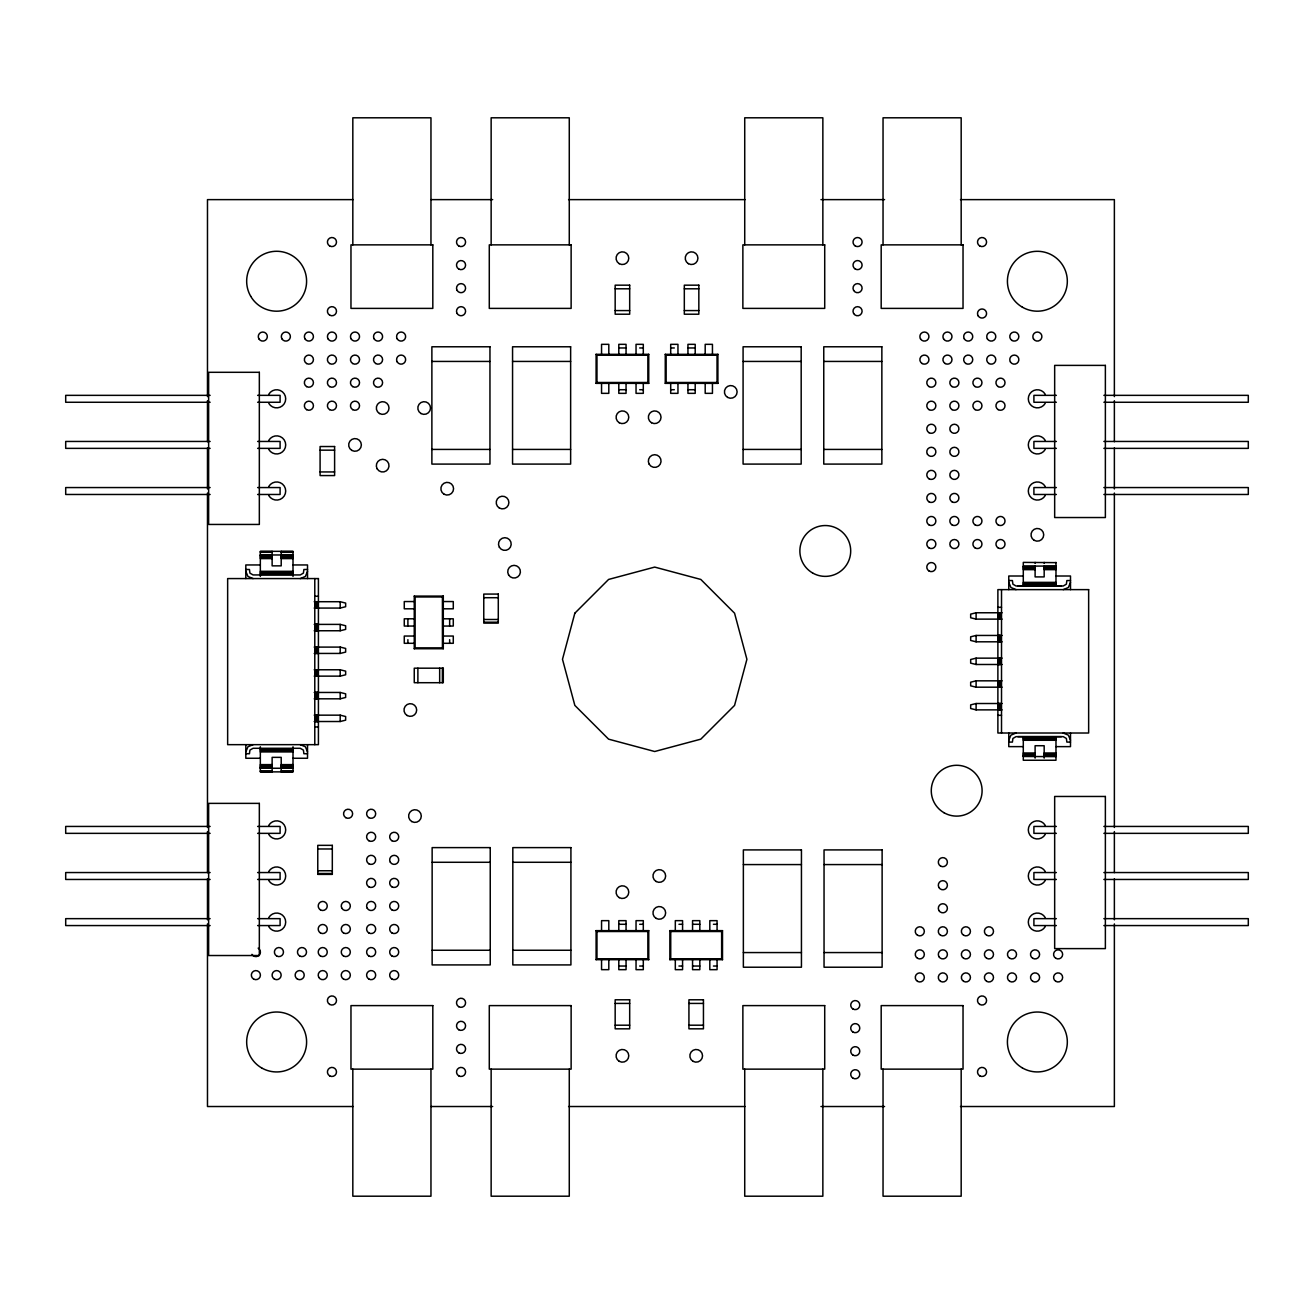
<?xml version="1.0" encoding="UTF-8"?>
<svg xmlns="http://www.w3.org/2000/svg" width="1314" height="1314" viewBox="0 0 1314 1314"><rect width="100%" height="100%" fill="white"/><g stroke="black" fill="none" stroke-linecap="round" stroke-linejoin="round"><path stroke-width="1.5" d="M316.608 601.713L316.608 608.07L316.838 601.713M999.708 709.872L999.708 703.516L999.461 709.872M316.625 721.517L316.608 715.161L316.838 721.517M999.708 612.767L999.708 619.124L999.461 612.767M245.817 751.92L247.935 746.779L253.076 744.66M307.525 571.311L305.406 576.435L300.265 578.571M1008.774 740.275L1010.909 735.15L1016.034 733.015M1070.499 582.365L1068.364 587.489L1063.24 589.625M596.096 383.36L596.967 382.489L647.868 382.489L648.738 383.36L648.738 354.32L596.096 354.32L596.096 383.36L648.738 383.36M596.096 354.32L596.967 355.191L647.868 355.191L648.738 354.32M443.294 648.738L442.424 647.868L442.424 596.967L443.294 596.096L414.255 596.096L414.255 648.738L443.294 648.738L443.294 596.096M665.262 383.36L666.132 382.489L717.033 382.489L717.904 383.36L717.904 354.32L665.262 354.32L665.262 383.36L717.904 383.36M414.255 648.738L415.125 647.868L415.125 596.967L414.255 596.096M665.262 354.32L666.132 355.191L717.033 355.191L717.904 354.32M596.096 959.68L596.967 958.809L647.868 958.809L648.738 959.68L648.738 930.641L596.096 930.641L596.096 959.68L648.738 959.68M596.096 930.641L596.967 931.511L647.868 931.511L648.738 930.641M669.877 959.68L670.731 958.809L721.632 958.809L722.503 959.68L722.503 930.641L669.877 930.641L669.877 959.68L722.503 959.68M669.877 930.641L670.731 931.511L721.632 931.511L722.503 930.641M314.21 608.07L340.195 608.07L345.648 606.707L345.648 603.077L340.195 601.713L314.21 601.713M314.21 630.753L340.195 630.753L345.648 629.39L345.648 625.76L340.195 624.396L314.21 624.396M314.21 653.436L340.195 653.436L345.648 652.089L345.648 648.443L340.195 647.096L314.21 647.096M314.21 676.135L340.195 676.135L345.648 674.772L345.648 671.142L340.195 669.779L314.21 669.779M314.21 698.818L340.195 698.818L345.648 697.455L345.648 693.825L340.195 692.462L314.21 692.462M314.21 721.517L340.195 721.517L345.648 720.154L345.648 716.524L340.195 715.161L314.21 715.161M1002.089 612.767L976.105 612.767L970.668 614.131L970.668 617.761L976.105 619.124L1002.089 619.124M1002.089 635.45L976.105 635.45L970.668 636.814L970.668 640.444L976.105 641.807L1002.089 641.807M1002.089 658.15L976.105 658.15L970.668 659.513L970.668 663.143L976.105 664.49L1002.089 664.49M1002.089 680.833L976.105 680.833L970.668 682.196L970.668 685.826L976.105 687.189L1002.089 687.189M1002.089 703.516L976.105 703.516L970.668 704.879L970.668 708.509L976.105 709.872L1002.089 709.872M353.154 199.629L207.481 199.629L207.481 396.614M431.123 199.629L492.668 199.629M568.584 199.629L745.038 199.629M820.954 199.629L884.568 199.629M960.485 199.629L1114.371 199.629L1114.371 396.614M615.166 288.801L629.685 288.801M684.315 288.801L698.834 288.801M615.166 310.58L629.685 310.58M684.315 310.58L698.834 310.58M618.795 347.964L626.055 347.964M639.672 347.964L643.302 347.964M670.698 347.964L674.328 347.964M687.945 347.964L695.205 347.964M431.879 361.432L489.958 361.432M512.559 361.432L570.637 361.432M743.083 361.432L801.179 361.432M823.763 361.432L881.858 361.432M618.795 389.716L626.055 389.716M639.672 389.716L643.302 389.716M670.698 389.716L674.328 389.716M687.945 389.716L695.205 389.716M210.125 395.35L65.7 395.35L65.7 402.265L210.125 402.265M257.626 395.35L280.096 395.35L280.096 402.265L257.626 402.265M1056.374 395.35L1033.904 395.35L1033.904 402.265L1056.374 402.265M1103.875 395.35L1248.3 395.35L1248.3 402.265L1103.875 402.265M210.125 441.455L65.7 441.455L65.7 448.37L210.125 448.37M257.626 441.455L280.096 441.455L280.096 448.37L257.626 448.37M1056.374 441.455L1033.904 441.455L1033.904 448.37L1056.374 448.37M1103.875 441.455L1248.3 441.455L1248.3 448.37L1103.875 448.37M431.879 449.421L489.958 449.421M512.559 449.421L570.637 449.421M743.083 449.421L801.179 449.421M823.763 449.421L881.858 449.421M320.09 450.16L334.61 450.16M320.09 471.94L334.61 471.94M210.125 487.56L65.7 487.56L65.7 494.475L210.125 494.475M257.626 487.56L280.096 487.56L280.096 494.475L257.626 494.475M1056.374 487.56L1033.904 487.56L1033.904 494.475L1056.374 494.475M1103.875 487.56L1248.3 487.56L1248.3 494.475L1103.875 494.475M260.336 551.584L272.129 551.584M281.212 551.584L293.006 551.584M260.336 552.307L272.129 552.307M281.212 552.307L293.006 552.307M260.336 554.968L293.006 554.968M260.336 555.099L272.129 555.099M281.212 555.099L293.006 555.099M260.336 555.461L272.129 555.461M281.212 555.461L293.006 555.461M260.336 556.036L272.129 556.036M281.212 556.036L293.006 556.036M260.336 556.791L272.129 556.791M281.212 556.791L293.006 556.791M260.336 557.662L272.129 557.662M281.212 557.662L293.006 557.662M260.336 558.598L272.129 558.598M281.212 558.598L293.006 558.598M1055.98 562.638L1023.294 562.392L1023.294 585.995M260.336 564.954L245.817 564.954L245.817 578.571M293.006 564.954L307.525 564.954L307.525 578.571M1023.294 566.153L1055.98 566.022M1023.294 566.515L1035.104 566.515M1044.17 566.515L1055.98 566.515M1023.294 567.09L1035.104 567.09M1044.17 567.09L1055.98 567.09M1023.294 567.845L1035.104 567.845M1044.17 567.845L1055.98 567.845M1023.294 568.716L1035.104 568.716M1044.17 568.716L1055.98 568.716M245.817 569.488L249.446 569.488L249.923 573.118L253.076 574.941L300.265 574.941L303.403 573.118L303.895 569.488L307.525 569.488M1023.294 569.652L1035.104 569.652M1044.17 569.652L1055.98 569.652M260.336 571.311L293.006 571.311M260.336 572.247L293.006 572.247M260.336 573.118L293.006 573.118M260.336 573.873L293.006 573.873M260.336 574.448L293.006 574.448M1023.294 576.008L1008.774 576.008L1008.774 589.625M1055.98 576.008L1070.499 576.008L1070.499 589.625M1008.774 580.542L1012.404 580.542L1012.897 584.172L1016.034 585.995L1063.24 585.995L1066.377 584.172L1066.869 580.542L1070.499 580.542M1023.294 582.365L1055.98 582.365M1023.294 583.301L1055.98 583.301M1023.294 584.172L1055.98 584.172M1023.294 584.927L1055.98 584.927M1023.294 585.502L1055.98 585.502M314.785 596.26L318.415 596.26M415.125 596.967L442.424 596.967M483.766 597.706L498.285 597.706M414.255 601.549L404.269 601.549L404.269 608.809L414.255 608.809M443.294 601.549L453.281 601.549L453.281 608.809L443.294 608.809M997.884 607.314L1001.514 607.314M414.255 618.795L404.269 618.795L404.269 626.055L414.255 626.055M443.294 618.795L453.281 618.795L453.281 626.055L443.294 626.055M483.766 619.485L498.285 619.485M483.766 622.195L498.285 622.195M414.255 636.042L404.269 636.042L404.269 643.302L414.255 643.302M443.294 636.042L453.281 636.042L453.281 643.302L443.294 643.302M415.125 647.868L442.424 647.868M997.884 715.325L1001.514 715.325M314.785 726.954L318.415 726.954M1023.294 737.138L1055.98 737.138M1023.294 737.712L1055.98 737.712M1023.294 738.468L1055.98 738.468M1023.294 739.339L1055.98 739.339M1023.294 740.275L1055.98 740.275M1008.774 742.098L1012.404 742.098L1012.897 738.468L1016.034 736.645L1063.24 736.645L1066.377 738.468L1066.869 742.098L1070.499 742.098M1023.294 746.631L1008.774 746.631L1008.774 733.015M1055.98 746.631L1070.499 746.631L1070.499 733.015M260.336 748.766L293.006 748.766M260.336 749.341L293.006 749.341M260.336 750.097L293.006 750.097M260.336 750.967L293.006 750.967M260.336 751.92L293.006 751.92M1023.294 752.988L1035.104 752.988M1044.17 752.988L1055.98 752.988M245.817 753.727L249.446 753.727L249.923 750.097L253.076 748.29L300.265 748.29L303.403 750.097L303.895 753.727L307.525 753.727M1023.294 753.924L1035.104 753.924M1044.17 753.924L1055.98 753.924M1023.294 754.794L1035.104 754.794M1044.17 754.794L1055.98 754.794M1023.294 755.55L1035.104 755.55M1044.17 755.55L1055.98 755.55M1023.294 756.125L1035.104 756.125M1044.17 756.125L1055.98 756.125M1023.294 756.486L1055.98 756.618M260.336 758.26L245.817 758.26L245.817 744.66M293.006 758.26L307.525 758.26L307.525 744.66M260.336 764.617L272.129 764.617M281.212 764.617L293.006 764.617M260.336 765.553L272.129 765.553M281.212 765.553L293.006 765.553M260.336 766.44L272.129 766.44M281.212 766.44L293.006 766.44M260.336 767.195L272.129 767.195M281.212 767.195L293.006 767.195M260.336 767.77L272.129 767.77M281.212 767.77L293.006 767.77M260.336 768.132L272.129 768.132M281.212 768.132L293.006 768.132M260.336 768.247L293.006 768.247M260.336 770.907L272.129 770.907M281.212 770.907L293.006 770.907M260.336 771.63L272.129 771.63M281.212 771.63L293.006 771.63M210.125 826.44L65.7 826.44L65.7 833.355L210.125 833.355M257.626 826.44L280.096 826.44L280.096 833.355L257.626 833.355M1056.374 826.44L1033.904 826.44L1033.904 833.355L1056.374 833.355M1103.875 826.44L1248.3 826.44L1248.3 833.355L1103.875 833.355M317.774 848.975L332.311 848.975M432.142 862.28L490.237 862.28M512.821 862.28L570.917 862.28M743.363 864.579L801.441 864.579M824.042 864.579L882.121 864.579M317.774 870.755L332.311 870.755M210.125 872.545L65.7 872.545L65.7 879.46L210.125 879.46M257.626 872.545L280.096 872.545L280.096 879.46L257.626 879.46M1056.374 872.545L1033.904 872.545L1033.904 879.46L1056.374 879.46M1103.875 872.545L1248.3 872.545L1248.3 879.46L1103.875 879.46M317.774 873.481L332.311 873.481M210.125 918.65L65.7 918.65L65.7 925.565L210.125 925.565M257.626 918.65L280.096 918.65L280.096 925.565L257.626 925.565M1056.374 918.65L1033.904 918.65L1033.904 925.565L1056.374 925.565M1103.875 918.65L1248.3 918.65L1248.3 925.565L1103.875 925.565M618.795 924.284L626.055 924.284M639.672 924.284L643.302 924.284M678.944 924.284L682.574 924.284M692.56 924.284L699.82 924.284M713.436 924.284L717.066 924.284M432.142 950.252L490.237 950.252M512.821 950.252L570.917 950.252M743.363 952.568L801.441 952.568M824.042 952.568L882.121 952.568M618.795 966.036L626.055 966.036M639.672 966.036L643.302 966.036M678.944 966.036L682.574 966.036M692.56 966.036L699.82 966.036M713.436 966.036L717.066 966.036M615.166 1003.42L629.685 1003.42M688.93 1003.42L703.45 1003.42M615.166 1025.199L629.685 1025.199M688.93 1025.199L703.45 1025.199M353.154 1106.519L207.481 1106.519L207.481 923.923M431.123 1106.519L492.668 1106.519M568.584 1106.519L745.038 1106.519M820.954 1106.519L884.568 1106.519M960.485 1106.519L1114.371 1106.519L1114.371 923.923M1016.034 589.625L1010.909 587.489L1008.774 582.365M253.076 578.571L247.935 576.435L245.817 571.311M1063.24 733.015L1068.364 735.15L1070.499 740.275M300.265 744.66L305.406 746.779L307.525 751.92M1114.371 400.704L1114.371 441.75M1114.371 447.91L1114.371 488.939M1114.371 493.046L1114.371 827.475M1114.371 831.581L1114.371 872.627M1114.371 878.77L1114.371 919.816M1061.416 585.995L1017.857 585.995M1061.416 736.645L1017.857 736.645M1055.98 562.392L1055.98 585.995M1055.98 736.645L1055.98 760.248L1023.294 760.248L1023.294 736.645M1044.17 562.392L1044.17 563.361M1044.17 566.022L1044.17 576.912L1035.104 576.912L1035.104 566.022M1044.17 758.112L1044.17 745.728L1035.104 745.728L1035.104 758.112M1035.104 562.392L1035.104 563.361M1001.514 589.625L1001.514 733.015M1000.792 612.767L1000.792 619.124M1000.792 635.45L1000.792 641.807M1000.792 658.15L1000.792 664.49M1000.792 680.833L1000.792 687.189M1000.792 703.516L1000.792 709.872M999.987 612.767L999.987 619.124M999.987 635.45L999.987 641.807M999.987 658.15L999.987 664.49M999.987 680.833L999.987 687.189M999.987 703.516L999.987 709.872M999.708 635.45L999.642 641.807M999.708 658.15L999.708 664.49M999.708 680.833L999.708 687.189M999.461 635.45L999.461 641.807M999.461 658.15L999.461 664.49M999.461 680.833L999.461 687.189M999.166 612.767L999.166 619.124M999.166 635.45L999.166 641.807M999.166 658.15L999.166 664.49M999.166 680.833L999.166 687.189M999.166 703.516L999.166 709.872M998.804 612.767L998.804 619.124M998.804 635.45L998.804 641.807M998.804 658.15L998.804 664.49M998.804 680.833L998.804 687.189M998.804 703.516L998.804 709.872M998.361 612.767L998.361 619.124M998.361 635.45L998.361 641.807M998.361 658.15L998.361 664.49M998.361 680.833L998.361 687.189M998.361 703.516L998.361 709.872M976.105 612.767L976.105 619.124M976.105 635.45L976.105 641.807M976.105 658.15L976.105 664.49M976.105 680.833L976.105 687.189M976.105 703.516L976.105 709.872M961.175 244.864L961.175 117.8L883.041 117.8L883.041 244.864M961.175 1069.136L961.175 1196.2L883.041 1196.2L883.041 1069.136M822.86 244.864L822.86 117.8L744.726 117.8L744.726 244.864M822.86 1069.136L822.86 1196.2L744.726 1196.2L744.726 1069.136M721.632 931.511L721.632 958.809M717.033 355.191L717.033 382.489M717.066 930.641L717.066 920.654L709.806 920.654L709.806 930.641M717.066 959.68L717.066 969.666L709.806 969.666L709.806 959.68M712.451 354.32L712.451 344.334L705.191 344.334L705.191 354.32M712.451 383.36L712.451 393.346L705.191 393.346L705.191 383.36M699.82 930.641L699.82 920.654L692.56 920.654L692.56 930.641M699.82 959.68L699.82 969.666L692.56 969.666L692.56 959.68M695.205 354.32L695.205 344.334L687.945 344.334L687.945 354.32M695.205 383.36L695.205 393.346L687.945 393.346L687.945 383.36M682.574 930.641L682.574 920.654L675.314 920.654L675.314 930.641M682.574 959.68L682.574 969.666L675.314 969.666L675.314 959.68M677.958 354.32L677.958 344.334L670.698 344.334L670.698 354.32M677.958 383.36L677.958 393.346L670.698 393.346L670.698 383.36M670.731 931.511L670.731 958.809M666.132 355.191L666.132 382.489M647.868 355.191L647.868 382.489M647.868 931.511L647.868 958.809M643.302 354.32L643.302 344.334L636.042 344.334L636.042 354.32M643.302 383.36L643.302 393.346L636.042 393.346L636.042 383.36M643.302 930.641L643.302 920.654L636.042 920.654L636.042 930.641M643.302 959.68L643.302 969.666L636.042 969.666L636.042 959.68M626.055 354.32L626.055 344.334L618.795 344.334L618.795 354.32M626.055 383.36L626.055 393.346L618.795 393.346L618.795 383.36M626.055 930.641L626.055 920.654L618.795 920.654L618.795 930.641M626.055 959.68L626.055 969.666L618.795 969.666L618.795 959.68M608.809 354.32L608.809 344.334L601.549 344.334L601.549 354.32M608.809 383.36L608.809 393.346L601.549 393.346L601.549 383.36M608.809 930.641L608.809 920.654L601.549 920.654L601.549 930.641M608.809 959.68L608.809 969.666L601.549 969.666L601.549 959.68M596.967 355.191L596.967 382.489M596.967 931.511L596.967 958.809M569.274 244.864L569.274 117.8L491.14 117.8L491.14 244.864M569.274 1069.136L569.274 1196.2L491.14 1196.2L491.14 1069.136M449.651 618.795L449.651 626.055M449.651 639.672L449.651 643.302M442.391 668.185L442.391 682.705M439.664 668.185L439.664 682.705M430.959 244.864L430.959 117.8L352.825 117.8L352.825 244.864M430.959 1069.136L430.959 1196.2L352.825 1196.2L352.825 1069.136M417.885 668.185L417.885 682.705M407.898 618.795L407.898 626.055M407.898 639.672L407.898 643.302M340.195 601.713L340.195 608.07M340.195 624.396L340.195 630.753M340.195 647.096L340.195 653.436M340.195 669.779L340.195 676.135M340.195 692.462L340.195 698.818M340.195 715.161L340.195 721.517M317.955 601.713L317.955 608.07M317.955 624.396L317.955 630.753M317.955 647.096L317.955 653.436M317.955 669.779L317.955 676.135M317.955 692.462L317.955 698.818M317.955 715.161L317.955 721.517M317.512 601.713L317.512 608.07M317.512 624.396L317.512 630.753M317.512 647.096L317.512 653.436M317.512 669.779L317.512 676.135M317.512 692.462L317.512 698.818M317.512 715.161L317.512 721.517M317.134 601.713L317.134 608.07M317.134 624.396L317.134 630.753M317.134 647.096L317.134 653.436M317.134 669.779L317.134 676.135M317.134 692.462L317.134 698.818M317.134 715.161L317.134 721.517M316.838 624.396L316.658 630.753L316.608 624.396M316.838 647.096L316.658 653.436L316.608 647.096M316.838 669.779L316.658 676.135L316.608 669.779M316.838 692.462L316.658 698.818L316.608 692.462M316.329 601.713L316.329 608.07M316.329 624.396L316.329 630.753M316.329 647.096L316.329 653.436M316.329 669.779L316.329 676.135M316.329 692.462L316.329 698.818M316.329 715.161L316.329 721.517M315.508 601.713L315.508 608.07M315.508 624.396L315.508 630.753M315.508 647.096L315.508 653.436M315.508 669.779L315.508 676.135M315.508 692.462L315.508 698.818M315.508 715.161L315.508 721.517M314.785 578.571L314.785 744.66M293.006 576.435L293.006 551.338L260.336 551.338L260.336 576.435M293.006 746.779L293.006 771.876L260.336 771.876L260.336 746.779M281.212 551.338L281.212 565.858L272.129 565.858L272.129 551.338M281.212 771.876L281.212 757.357L272.129 757.357L272.129 771.876M207.481 400.704L207.481 441.75M207.481 447.91L207.481 488.939M207.481 493.046L207.481 827.475M207.481 831.581L207.481 872.627M207.481 878.77L207.481 919.816M258.152 948.15A4.533 4.533 0 0 1 259.088 955.278A4.533 4.533 0 0 1 251.96 954.342M268.779 486.476A9.083 9.083 0 0 1 282.461 484.061A9.083 9.083 0 0 1 282.461 497.973A9.083 9.083 0 0 1 268.779 495.559M268.779 440.371A9.083 9.083 0 0 1 282.461 437.956A9.083 9.083 0 0 1 282.461 451.868A9.083 9.083 0 0 1 268.779 449.454M1045.221 926.649A9.083 9.083 0 0 1 1031.539 929.064A9.083 9.083 0 0 1 1031.539 915.152A9.083 9.083 0 0 1 1045.221 917.566M1045.221 880.544A9.083 9.083 0 0 1 1031.539 882.959A9.083 9.083 0 0 1 1031.539 869.047A9.083 9.083 0 0 1 1045.221 871.461M1045.221 834.439A9.083 9.083 0 0 1 1031.539 836.854A9.083 9.083 0 0 1 1031.539 822.942A9.083 9.083 0 0 1 1045.221 825.356M1045.221 495.559A9.083 9.083 0 0 1 1031.539 497.973A9.083 9.083 0 0 1 1031.539 484.061A9.083 9.083 0 0 1 1045.221 486.476M1045.221 449.454A9.083 9.083 0 0 1 1031.539 451.868A9.083 9.083 0 0 1 1031.539 437.956A9.083 9.083 0 0 1 1045.221 440.371M1045.221 403.349A9.083 9.083 0 0 1 1031.539 405.763A9.083 9.083 0 0 1 1031.539 391.851A9.083 9.083 0 0 1 1045.221 394.266M268.779 394.266A9.083 9.083 0 0 1 282.461 391.851A9.083 9.083 0 0 1 282.461 405.763A9.083 9.083 0 0 1 268.779 403.349M268.779 825.356A9.083 9.083 0 0 1 282.461 822.942A9.083 9.083 0 0 1 282.461 836.854A9.083 9.083 0 0 1 268.779 834.439M268.779 871.461A9.083 9.083 0 0 1 282.461 869.047A9.083 9.083 0 0 1 282.461 882.959A9.083 9.083 0 0 1 268.779 880.544M268.779 917.566A9.083 9.083 0 0 1 282.461 915.152A9.083 9.083 0 0 1 282.461 929.064A9.083 9.083 0 0 1 268.779 926.649M574.842 613.195L562.491 659.299L574.842 705.404L608.596 739.158L654.701 751.509L700.805 739.158L734.559 705.404L746.91 659.299L734.559 613.195L700.805 579.441L654.701 567.09L608.596 579.441L574.842 613.195M432.815 244.864L350.969 244.864L350.969 308.396L432.815 308.396L432.815 244.864M571.13 244.864L489.284 244.864L489.284 308.396L571.13 308.396L571.13 244.864M824.716 244.864L742.87 244.864L742.87 308.396L824.716 308.396L824.716 244.864M963.031 244.864L881.185 244.864L881.185 308.396L963.031 308.396L963.031 244.864M629.685 285.171L615.166 285.171L615.166 314.21L629.685 314.21L629.685 285.171M698.834 285.171L684.315 285.171L684.315 314.21L698.834 314.21L698.834 285.171M489.958 346.781L431.879 346.781L431.879 464.088L489.958 464.088L489.958 346.781M570.637 346.781L512.559 346.781L512.559 464.088L570.637 464.088L570.637 346.781M801.179 346.781L743.083 346.781L743.083 464.088L801.179 464.088L801.179 346.781M881.858 346.781L823.763 346.781L823.763 464.088L881.858 464.088L881.858 346.781M1105.37 365.391L1054.666 365.391L1054.666 517.535L1105.37 517.535L1105.37 365.391M259.334 372.305L208.63 372.305L208.63 524.45L259.334 524.45L259.334 372.305M334.61 446.53L320.09 446.53L320.09 475.569L334.61 475.569L334.61 446.53M318.415 578.571L227.65 578.571L227.65 744.66L318.415 744.66L318.415 578.571M1088.649 589.625L997.884 589.625L997.884 733.015L1088.649 733.015L1088.649 589.625M498.285 594.076L483.766 594.076L483.766 623.115L498.285 623.115L498.285 594.076M443.294 668.185L414.255 668.185L414.255 682.705L443.294 682.705L443.294 668.185M1105.37 796.465L1054.666 796.465L1054.666 948.609L1105.37 948.609L1105.37 796.465M259.334 803.38L208.63 803.38L208.63 955.524L259.334 955.524L259.334 803.38M332.311 845.345L317.774 845.345L317.774 874.385L332.311 874.385L332.311 845.345M490.237 847.612L432.142 847.612L432.142 964.919L490.237 964.919L490.237 847.612M570.917 847.612L512.821 847.612L512.821 964.919L570.917 964.919L570.917 847.612M801.441 849.912L743.363 849.912L743.363 967.219L801.441 967.219L801.441 849.912M882.121 849.912L824.042 849.912L824.042 967.219L882.121 967.219L882.121 849.912M629.685 999.79L615.166 999.79L615.166 1028.829L629.685 1028.829L629.685 999.79M703.45 999.79L688.93 999.79L688.93 1028.829L703.45 1028.829L703.45 999.79M432.815 1005.604L350.969 1005.604L350.969 1069.136L432.815 1069.136L432.815 1005.604M571.13 1005.604L489.284 1005.604L489.284 1069.136L571.13 1069.136L571.13 1005.604M824.716 1005.604L742.87 1005.604L742.87 1069.136L824.716 1069.136L824.716 1005.604M963.031 1005.604L881.185 1005.604L881.185 1069.136L963.031 1069.136L963.031 1005.604M940.578 866.09A4.533 4.533 0 0 0 947.394 862.165A4.533 4.533 0 0 0 940.578 858.239A4.533 4.533 0 0 0 940.578 866.09M306.638 386.612A4.533 4.533 0 0 0 313.438 382.67A4.533 4.533 0 0 0 306.638 378.744A4.533 4.533 0 0 0 306.638 386.612M1055.848 958.317A4.533 4.533 0 0 0 1062.648 954.375A4.533 4.533 0 0 0 1055.848 950.449A4.533 4.533 0 0 0 1055.848 958.317M352.743 386.612A4.533 4.533 0 0 0 359.543 382.67A4.533 4.533 0 0 0 352.743 378.744A4.533 4.533 0 0 0 352.743 386.612M1055.848 981.361A4.533 4.533 0 0 0 1062.648 977.435A4.533 4.533 0 0 0 1055.848 973.51A4.533 4.533 0 0 0 1055.848 981.361M304.979 338.831A4.533 4.533 0 0 0 312.831 338.831A4.533 4.533 0 0 0 308.905 332.031A4.533 4.533 0 0 0 304.979 338.831M306.638 363.551A4.533 4.533 0 0 0 313.438 359.625A4.533 4.533 0 0 0 306.638 355.683A4.533 4.533 0 0 0 306.638 363.551M1009.743 958.317A4.533 4.533 0 0 0 1016.543 954.375A4.533 4.533 0 0 0 1009.743 950.449A4.533 4.533 0 0 0 1009.743 958.317M329.683 386.612A4.533 4.533 0 0 0 336.499 382.67A4.533 4.533 0 0 0 329.683 378.744A4.533 4.533 0 0 0 329.683 386.612M917.533 958.317A4.533 4.533 0 0 0 924.333 954.375A4.533 4.533 0 0 0 917.533 950.449A4.533 4.533 0 0 0 917.533 958.317M368.873 932.956A4.533 4.533 0 0 0 375.689 929.014A4.533 4.533 0 0 0 368.873 925.089A4.533 4.533 0 0 0 368.873 932.956M367.214 908.237A4.533 4.533 0 0 0 375.081 908.237A4.533 4.533 0 0 0 371.139 901.437A4.533 4.533 0 0 0 367.214 908.237M917.533 981.361A4.533 4.533 0 0 0 924.333 977.435A4.533 4.533 0 0 0 917.533 973.51A4.533 4.533 0 0 0 917.533 981.361M276.663 956.001A4.533 4.533 0 0 0 283.479 952.075A4.533 4.533 0 0 0 276.663 948.15A4.533 4.533 0 0 0 276.663 956.001M938.919 887.492A4.533 4.533 0 0 0 946.786 887.492A4.533 4.533 0 0 0 942.861 880.676A4.533 4.533 0 0 0 938.919 887.492M853.624 290.427A4.533 4.533 0 0 0 861.491 290.427A4.533 4.533 0 0 0 857.566 283.627A4.533 4.533 0 0 0 853.624 290.427M306.638 409.656A4.533 4.533 0 0 0 313.438 405.73A4.533 4.533 0 0 0 306.638 401.788A4.533 4.533 0 0 0 306.638 409.656M351.84 450.423A6.356 6.356 0 0 0 361.366 444.92A6.356 6.356 0 0 0 351.84 439.418A6.356 6.356 0 0 0 351.84 450.423M855.283 269.042A4.533 4.533 0 0 0 862.099 265.1A4.533 4.533 0 0 0 855.283 261.174A4.533 4.533 0 0 0 855.283 269.042M281.919 338.831A4.533 4.533 0 0 0 289.786 338.831A4.533 4.533 0 0 0 285.861 332.031A4.533 4.533 0 0 0 281.919 338.831M855.283 245.981A4.533 4.533 0 0 0 862.099 242.055A4.533 4.533 0 0 0 855.283 238.13A4.533 4.533 0 0 0 855.283 245.981M329.683 409.656A4.533 4.533 0 0 0 336.499 405.73A4.533 4.533 0 0 0 329.683 401.788A4.533 4.533 0 0 0 329.683 409.656M258.874 338.831A4.533 4.533 0 0 0 266.726 338.831A4.533 4.533 0 0 0 262.8 332.031A4.533 4.533 0 0 0 258.874 338.831M341.854 908.237A4.533 4.533 0 0 0 349.721 908.237A4.533 4.533 0 0 0 345.796 901.437A4.533 4.533 0 0 0 341.854 908.237M963.638 958.317A4.533 4.533 0 0 0 970.438 954.375A4.533 4.533 0 0 0 963.638 950.449A4.533 4.533 0 0 0 963.638 958.317M352.743 409.656A4.533 4.533 0 0 0 359.543 405.73A4.533 4.533 0 0 0 352.743 401.788A4.533 4.533 0 0 0 352.743 409.656M986.683 958.317A4.533 4.533 0 0 0 993.499 954.375A4.533 4.533 0 0 0 986.683 950.449A4.533 4.533 0 0 0 986.683 958.317M320.468 909.896A4.533 4.533 0 0 0 327.268 905.97A4.533 4.533 0 0 0 320.468 902.045A4.533 4.533 0 0 0 320.468 909.896M299.723 956.001A4.533 4.533 0 0 0 306.523 952.075A4.533 4.533 0 0 0 299.723 948.15A4.533 4.533 0 0 0 299.723 956.001M979.768 1075.87A4.533 4.533 0 0 0 986.584 1071.945A4.533 4.533 0 0 0 979.768 1068.019A4.533 4.533 0 0 0 979.768 1075.87M979.768 1004.422A4.533 4.533 0 0 0 986.584 1000.48A4.533 4.533 0 0 0 979.768 996.554A4.533 4.533 0 0 0 979.768 1004.422M986.683 981.361A4.533 4.533 0 0 0 993.499 977.435A4.533 4.533 0 0 0 986.683 973.51A4.533 4.533 0 0 0 986.683 981.361M963.638 981.361A4.533 4.533 0 0 0 970.438 977.435A4.533 4.533 0 0 0 963.638 973.51A4.533 4.533 0 0 0 963.638 981.361M853.624 313.488A4.533 4.533 0 0 0 861.491 313.488A4.533 4.533 0 0 0 857.566 306.671A4.533 4.533 0 0 0 853.624 313.488M391.933 840.746A4.533 4.533 0 0 0 398.733 836.804A4.533 4.533 0 0 0 391.933 832.879A4.533 4.533 0 0 0 391.933 840.746M938.919 956.641A4.533 4.533 0 0 0 946.786 956.641A4.533 4.533 0 0 0 942.861 949.841A4.533 4.533 0 0 0 938.919 956.641M390.274 862.132A4.533 4.533 0 0 0 398.126 862.132A4.533 4.533 0 0 0 394.2 855.332A4.533 4.533 0 0 0 390.274 862.132M345.828 817.686A4.533 4.533 0 0 0 352.628 813.76A4.533 4.533 0 0 0 345.828 809.835A4.533 4.533 0 0 0 345.828 817.686M253.618 979.061A4.533 4.533 0 0 0 260.418 975.119A4.533 4.533 0 0 0 253.618 971.194A4.533 4.533 0 0 0 253.618 979.061M938.919 910.536A4.533 4.533 0 0 0 946.786 910.536A4.533 4.533 0 0 0 942.861 903.736A4.533 4.533 0 0 0 938.919 910.536M368.873 840.746A4.533 4.533 0 0 0 375.689 836.804A4.533 4.533 0 0 0 368.873 832.879A4.533 4.533 0 0 0 368.873 840.746M374.129 338.831A4.533 4.533 0 0 0 381.996 338.831A4.533 4.533 0 0 0 378.071 332.031A4.533 4.533 0 0 0 374.129 338.831M940.578 935.256A4.533 4.533 0 0 0 947.394 931.33A4.533 4.533 0 0 0 940.578 927.388A4.533 4.533 0 0 0 940.578 935.256M917.533 935.256A4.533 4.533 0 0 0 924.333 931.33A4.533 4.533 0 0 0 917.533 927.388A4.533 4.533 0 0 0 917.533 935.256M368.873 979.061A4.533 4.533 0 0 0 375.689 975.119A4.533 4.533 0 0 0 368.873 971.194A4.533 4.533 0 0 0 368.873 979.061M368.873 956.001A4.533 4.533 0 0 0 375.689 952.075A4.533 4.533 0 0 0 368.873 948.15A4.533 4.533 0 0 0 368.873 956.001M343.512 956.001A4.533 4.533 0 0 0 350.329 952.075A4.533 4.533 0 0 0 343.512 948.15A4.533 4.533 0 0 0 343.512 956.001M391.933 886.851A4.533 4.533 0 0 0 398.733 882.909A4.533 4.533 0 0 0 391.933 878.984A4.533 4.533 0 0 0 391.933 886.851M320.468 956.001A4.533 4.533 0 0 0 327.268 952.075A4.533 4.533 0 0 0 320.468 948.15A4.533 4.533 0 0 0 320.468 956.001M1032.788 958.317A4.533 4.533 0 0 0 1039.604 954.375A4.533 4.533 0 0 0 1032.788 950.449A4.533 4.533 0 0 0 1032.788 958.317M297.407 979.061A4.533 4.533 0 0 0 304.224 975.119A4.533 4.533 0 0 0 297.407 971.194A4.533 4.533 0 0 0 297.407 979.061M368.873 886.851A4.533 4.533 0 0 0 375.689 882.909A4.533 4.533 0 0 0 368.873 878.984A4.533 4.533 0 0 0 368.873 886.851M274.363 979.061A4.533 4.533 0 0 0 281.163 975.119A4.533 4.533 0 0 0 274.363 971.194A4.533 4.533 0 0 0 274.363 979.061M368.873 863.791A4.533 4.533 0 0 0 375.689 859.865A4.533 4.533 0 0 0 368.873 855.94A4.533 4.533 0 0 0 368.873 863.791M986.683 935.256A4.533 4.533 0 0 0 993.499 931.33A4.533 4.533 0 0 0 986.683 927.388A4.533 4.533 0 0 0 986.683 935.256M963.638 935.256A4.533 4.533 0 0 0 970.438 931.33A4.533 4.533 0 0 0 963.638 927.388A4.533 4.533 0 0 0 963.638 935.256M343.512 932.956A4.533 4.533 0 0 0 350.329 929.014A4.533 4.533 0 0 0 343.512 925.089A4.533 4.533 0 0 0 343.512 932.956M320.468 932.956A4.533 4.533 0 0 0 327.268 929.014A4.533 4.533 0 0 0 320.468 925.089A4.533 4.533 0 0 0 320.468 932.956M368.873 817.686A4.533 4.533 0 0 0 375.689 813.76A4.533 4.533 0 0 0 368.873 809.835A4.533 4.533 0 0 0 368.873 817.686M508.567 574.875A6.356 6.356 0 0 0 519.572 574.875A6.356 6.356 0 0 0 514.07 565.349A6.356 6.356 0 0 0 508.567 574.875M978.109 315.787A4.533 4.533 0 0 0 985.976 315.787A4.533 4.533 0 0 0 982.034 308.971A4.533 4.533 0 0 0 978.109 315.787M964.279 338.831A4.533 4.533 0 0 0 972.146 338.831A4.533 4.533 0 0 0 968.204 332.031A4.533 4.533 0 0 0 964.279 338.831M940.578 981.361A4.533 4.533 0 0 0 947.394 977.435A4.533 4.533 0 0 0 940.578 973.51A4.533 4.533 0 0 0 940.578 981.361M619.239 1061.318A6.356 6.356 0 0 0 628.782 1055.815A6.356 6.356 0 0 0 619.239 1050.313A6.356 6.356 0 0 0 619.239 1061.318M619.239 263.687A6.356 6.356 0 0 0 628.782 258.185A6.356 6.356 0 0 0 619.239 252.682A6.356 6.356 0 0 0 619.239 263.687M688.405 263.687A6.356 6.356 0 0 0 697.931 258.185A6.356 6.356 0 0 0 688.405 252.682A6.356 6.356 0 0 0 688.405 263.687M619.239 422.747A6.356 6.356 0 0 0 628.782 417.261A6.356 6.356 0 0 0 619.239 411.758A6.356 6.356 0 0 0 619.239 422.747M987.34 338.831A4.533 4.533 0 0 0 995.191 338.831A4.533 4.533 0 0 0 991.265 332.031A4.533 4.533 0 0 0 987.34 338.831M693.02 1061.318A6.356 6.356 0 0 0 702.547 1055.815A6.356 6.356 0 0 0 693.02 1050.313A6.356 6.356 0 0 0 693.02 1061.318M391.933 909.896A4.533 4.533 0 0 0 398.733 905.97A4.533 4.533 0 0 0 391.933 902.045A4.533 4.533 0 0 0 391.933 909.896M318.809 977.402A4.533 4.533 0 0 0 326.66 977.402A4.533 4.533 0 0 0 322.735 970.586A4.533 4.533 0 0 0 318.809 977.402M975.169 547.971A4.533 4.533 0 0 0 981.969 544.045A4.533 4.533 0 0 0 975.169 540.12A4.533 4.533 0 0 0 975.169 547.971M343.512 979.061A4.533 4.533 0 0 0 350.329 975.119A4.533 4.533 0 0 0 343.512 971.194A4.533 4.533 0 0 0 343.512 979.061M1010.384 361.892A4.533 4.533 0 0 0 1018.251 361.892A4.533 4.533 0 0 0 1014.309 355.076A4.533 4.533 0 0 0 1010.384 361.892M920.473 338.831A4.533 4.533 0 0 0 928.341 338.831A4.533 4.533 0 0 0 924.415 332.031A4.533 4.533 0 0 0 920.473 338.831M952.108 501.866A4.533 4.533 0 0 0 958.924 497.94A4.533 4.533 0 0 0 952.108 494.015A4.533 4.533 0 0 0 952.108 501.866M1034.184 540.317A6.356 6.356 0 0 0 1043.727 534.814A6.356 6.356 0 0 0 1034.184 529.312A6.356 6.356 0 0 0 1034.184 540.317M458.783 1006.721A4.533 4.533 0 0 0 465.583 1002.796A4.533 4.533 0 0 0 458.783 998.854A4.533 4.533 0 0 0 458.783 1006.721M952.108 524.927A4.533 4.533 0 0 0 958.924 520.985A4.533 4.533 0 0 0 952.108 517.059A4.533 4.533 0 0 0 952.108 524.927M261.65 1067.937A29.976 29.976 0 0 0 306.605 1041.986A29.976 29.976 0 0 0 261.65 1016.018A29.976 29.976 0 0 0 261.65 1067.937M1022.391 1067.937A29.976 29.976 0 0 0 1067.329 1041.986A29.976 29.976 0 0 0 1022.391 1016.018A29.976 29.976 0 0 0 1022.391 1067.937M1022.391 307.197A29.976 29.976 0 0 0 1067.329 281.245A29.976 29.976 0 0 0 1022.391 255.294A29.976 29.976 0 0 0 1022.391 307.197M1009.743 981.361A4.533 4.533 0 0 0 1016.543 977.435A4.533 4.533 0 0 0 1009.743 973.51A4.533 4.533 0 0 0 1009.743 981.361M950.449 546.312A4.533 4.533 0 0 0 958.317 546.312A4.533 4.533 0 0 0 954.375 539.512A4.533 4.533 0 0 0 950.449 546.312M250.678 296.225A29.976 29.976 0 0 0 302.581 296.225A29.976 29.976 0 0 0 276.63 251.27A29.976 29.976 0 0 0 250.678 296.225M407.159 715.522A6.356 6.356 0 0 0 416.686 710.02A6.356 6.356 0 0 0 407.159 704.518A6.356 6.356 0 0 0 407.159 715.522M1032.788 981.361A4.533 4.533 0 0 0 1039.604 977.435A4.533 4.533 0 0 0 1032.788 973.51A4.533 4.533 0 0 0 1032.788 981.361M411.775 821.562A6.356 6.356 0 0 0 421.301 816.06A6.356 6.356 0 0 0 411.775 810.557A6.356 6.356 0 0 0 411.775 821.562M391.933 979.061A4.533 4.533 0 0 0 398.733 975.119A4.533 4.533 0 0 0 391.933 971.194A4.533 4.533 0 0 0 391.933 979.061M499.369 508.042A6.356 6.356 0 0 0 508.896 502.539A6.356 6.356 0 0 0 499.369 497.053A6.356 6.356 0 0 0 499.369 508.042M975.169 524.927A4.533 4.533 0 0 0 981.969 520.985A4.533 4.533 0 0 0 975.169 517.059A4.533 4.533 0 0 0 975.169 524.927M377.167 468.835A6.356 6.356 0 0 0 388.172 468.835A6.356 6.356 0 0 0 382.67 459.309A6.356 6.356 0 0 0 377.167 468.835M391.933 956.001A4.533 4.533 0 0 0 398.733 952.075A4.533 4.533 0 0 0 391.933 948.15A4.533 4.533 0 0 0 391.933 956.001M458.783 1029.765A4.533 4.533 0 0 0 465.583 1025.84A4.533 4.533 0 0 0 458.783 1021.914A4.533 4.533 0 0 0 458.783 1029.765M998.213 524.927A4.533 4.533 0 0 0 1005.029 520.985A4.533 4.533 0 0 0 998.213 517.059A4.533 4.533 0 0 0 998.213 524.927M391.933 932.956A4.533 4.533 0 0 0 398.733 929.014A4.533 4.533 0 0 0 391.933 925.089A4.533 4.533 0 0 0 391.933 932.956M458.783 1052.826A4.533 4.533 0 0 0 465.583 1048.901A4.533 4.533 0 0 0 458.783 1044.959A4.533 4.533 0 0 0 458.783 1052.826M458.783 1075.87A4.533 4.533 0 0 0 465.583 1071.945A4.533 4.533 0 0 0 458.783 1068.019A4.533 4.533 0 0 0 458.783 1075.87M1033.445 338.831A4.533 4.533 0 0 0 1041.296 338.831A4.533 4.533 0 0 0 1037.37 332.031A4.533 4.533 0 0 0 1033.445 338.831M420.989 413.532A6.356 6.356 0 0 0 430.516 408.03A6.356 6.356 0 0 0 420.989 402.527A6.356 6.356 0 0 0 420.989 413.532M379.5 413.532A6.356 6.356 0 0 0 389.026 408.03A6.356 6.356 0 0 0 379.5 402.527A6.356 6.356 0 0 0 379.5 413.532M619.239 897.643A6.356 6.356 0 0 0 628.782 892.14A6.356 6.356 0 0 0 619.239 886.638A6.356 6.356 0 0 0 619.239 897.643M979.768 245.981A4.533 4.533 0 0 0 986.584 242.055A4.533 4.533 0 0 0 979.768 238.13A4.533 4.533 0 0 0 979.768 245.981M965.938 363.551A4.533 4.533 0 0 0 972.754 359.625A4.533 4.533 0 0 0 965.938 355.683A4.533 4.533 0 0 0 965.938 363.551M988.999 363.551A4.533 4.533 0 0 0 995.798 359.625A4.533 4.533 0 0 0 988.999 355.683A4.533 4.533 0 0 0 988.999 363.551M1012.043 340.49A4.533 4.533 0 0 0 1018.859 336.565A4.533 4.533 0 0 0 1012.043 332.639A4.533 4.533 0 0 0 1012.043 340.49M329.683 1004.422A4.533 4.533 0 0 0 336.499 1000.48A4.533 4.533 0 0 0 329.683 996.554A4.533 4.533 0 0 0 329.683 1004.422M922.149 363.551A4.533 4.533 0 0 0 928.949 359.625A4.533 4.533 0 0 0 922.149 355.683A4.533 4.533 0 0 0 922.149 363.551M329.683 1075.87A4.533 4.533 0 0 0 336.499 1071.945A4.533 4.533 0 0 0 329.683 1068.019A4.533 4.533 0 0 0 329.683 1075.87M998.213 547.971A4.533 4.533 0 0 0 1005.029 544.045A4.533 4.533 0 0 0 998.213 540.12A4.533 4.533 0 0 0 998.213 547.971M998.213 386.612A4.533 4.533 0 0 0 1005.029 382.67A4.533 4.533 0 0 0 998.213 378.744A4.533 4.533 0 0 0 998.213 386.612M329.683 245.981A4.533 4.533 0 0 0 336.499 242.055A4.533 4.533 0 0 0 329.683 238.13A4.533 4.533 0 0 0 329.683 245.981M975.169 386.612A4.533 4.533 0 0 0 981.969 382.67A4.533 4.533 0 0 0 975.169 378.744A4.533 4.533 0 0 0 975.169 386.612M458.783 245.981A4.533 4.533 0 0 0 465.583 242.055A4.533 4.533 0 0 0 458.783 238.13A4.533 4.533 0 0 0 458.783 245.981M998.213 409.656A4.533 4.533 0 0 0 1005.029 405.73A4.533 4.533 0 0 0 998.213 401.788A4.533 4.533 0 0 0 998.213 409.656M458.783 269.042A4.533 4.533 0 0 0 465.583 265.1A4.533 4.533 0 0 0 458.783 261.174A4.533 4.533 0 0 0 458.783 269.042M457.124 290.427A4.533 4.533 0 0 0 464.975 290.427A4.533 4.533 0 0 0 461.05 283.627A4.533 4.533 0 0 0 457.124 290.427M975.169 409.656A4.533 4.533 0 0 0 981.969 405.73A4.533 4.533 0 0 0 975.169 401.788A4.533 4.533 0 0 0 975.169 409.656M457.124 313.488A4.533 4.533 0 0 0 464.975 313.488A4.533 4.533 0 0 0 461.05 306.671A4.533 4.533 0 0 0 457.124 313.488M352.743 363.551A4.533 4.533 0 0 0 359.543 359.625A4.533 4.533 0 0 0 352.743 355.683A4.533 4.533 0 0 0 352.743 363.551M329.683 315.146A4.533 4.533 0 0 0 336.499 311.204A4.533 4.533 0 0 0 329.683 307.279A4.533 4.533 0 0 0 329.683 315.146M351.084 338.831A4.533 4.533 0 0 0 358.936 338.831A4.533 4.533 0 0 0 355.01 332.031A4.533 4.533 0 0 0 351.084 338.831M328.024 338.831A4.533 4.533 0 0 0 335.891 338.831A4.533 4.533 0 0 0 331.966 332.031A4.533 4.533 0 0 0 328.024 338.831M329.683 363.551A4.533 4.533 0 0 0 336.499 359.625A4.533 4.533 0 0 0 329.683 355.683A4.533 4.533 0 0 0 329.683 363.551M852.983 1078.186A4.533 4.533 0 0 0 859.783 1074.261A4.533 4.533 0 0 0 852.983 1070.319A4.533 4.533 0 0 0 852.983 1078.186M852.983 1055.126A4.533 4.533 0 0 0 859.783 1051.2A4.533 4.533 0 0 0 852.983 1047.274A4.533 4.533 0 0 0 852.983 1055.126M852.983 1032.081A4.533 4.533 0 0 0 859.783 1028.139A4.533 4.533 0 0 0 852.983 1024.214A4.533 4.533 0 0 0 852.983 1032.081M852.983 1009.021A4.533 4.533 0 0 0 859.783 1005.095A4.533 4.533 0 0 0 852.983 1001.169A4.533 4.533 0 0 0 852.983 1009.021M444.05 494.212A6.356 6.356 0 0 0 453.576 488.709A6.356 6.356 0 0 0 444.05 483.207A6.356 6.356 0 0 0 444.05 494.212M499.353 547.215A6.356 6.356 0 0 0 510.358 547.215A6.356 6.356 0 0 0 504.855 537.689A6.356 6.356 0 0 0 499.353 547.215M656.129 881.497A6.356 6.356 0 0 0 665.656 875.995A6.356 6.356 0 0 0 656.129 870.492A6.356 6.356 0 0 0 656.129 881.497M656.129 918.387A6.356 6.356 0 0 0 665.656 912.885A6.356 6.356 0 0 0 656.129 907.383A6.356 6.356 0 0 0 656.129 918.387M651.514 422.747A6.356 6.356 0 0 0 661.041 417.261A6.356 6.356 0 0 0 651.514 411.758A6.356 6.356 0 0 0 651.514 422.747M727.595 397.403A6.356 6.356 0 0 0 737.121 391.901A6.356 6.356 0 0 0 727.595 386.398A6.356 6.356 0 0 0 727.595 397.403M649.198 464.236A6.356 6.356 0 0 0 660.203 464.236A6.356 6.356 0 0 0 654.701 454.693A6.356 6.356 0 0 0 649.198 464.236M812.578 572.97A25.409 25.409 0 0 0 850.7 550.96A25.409 25.409 0 0 0 812.578 528.951A25.409 25.409 0 0 0 812.578 572.97M943.978 812.709A25.409 25.409 0 0 0 982.1 790.699A25.409 25.409 0 0 0 943.978 768.69A25.409 25.409 0 0 0 943.978 812.709M929.064 571.032A4.533 4.533 0 0 0 935.864 567.09A4.533 4.533 0 0 0 929.064 563.164A4.533 4.533 0 0 0 929.064 571.032M929.064 547.971A4.533 4.533 0 0 0 935.864 544.045A4.533 4.533 0 0 0 929.064 540.12A4.533 4.533 0 0 0 929.064 547.971M950.449 431.041A4.533 4.533 0 0 0 958.317 431.041A4.533 4.533 0 0 0 954.375 424.241A4.533 4.533 0 0 0 950.449 431.041M950.449 454.102A4.533 4.533 0 0 0 958.317 454.102A4.533 4.533 0 0 0 954.375 447.286A4.533 4.533 0 0 0 950.449 454.102M950.449 477.146A4.533 4.533 0 0 0 958.317 477.146A4.533 4.533 0 0 0 954.375 470.346A4.533 4.533 0 0 0 950.449 477.146M375.788 363.551A4.533 4.533 0 0 0 382.604 359.625A4.533 4.533 0 0 0 375.788 355.683A4.533 4.533 0 0 0 375.788 363.551M375.788 386.612A4.533 4.533 0 0 0 382.604 382.67A4.533 4.533 0 0 0 375.788 378.744A4.533 4.533 0 0 0 375.788 386.612M397.189 338.831A4.533 4.533 0 0 0 405.041 338.831A4.533 4.533 0 0 0 401.115 332.031A4.533 4.533 0 0 0 397.189 338.831M397.189 361.892A4.533 4.533 0 0 0 405.041 361.892A4.533 4.533 0 0 0 401.115 355.076A4.533 4.533 0 0 0 397.189 361.892M943.534 338.831A4.533 4.533 0 0 0 951.385 338.831A4.533 4.533 0 0 0 947.46 332.031A4.533 4.533 0 0 0 943.534 338.831M945.193 363.551A4.533 4.533 0 0 0 951.993 359.625A4.533 4.533 0 0 0 945.193 355.683A4.533 4.533 0 0 0 945.193 363.551M952.108 386.612A4.533 4.533 0 0 0 958.924 382.67A4.533 4.533 0 0 0 952.108 378.744A4.533 4.533 0 0 0 952.108 386.612M952.108 409.656A4.533 4.533 0 0 0 958.924 405.73A4.533 4.533 0 0 0 952.108 401.788A4.533 4.533 0 0 0 952.108 409.656M929.064 409.656A4.533 4.533 0 0 0 935.864 405.73A4.533 4.533 0 0 0 929.064 401.788A4.533 4.533 0 0 0 929.064 409.656M929.064 386.612A4.533 4.533 0 0 0 935.864 382.67A4.533 4.533 0 0 0 929.064 378.744A4.533 4.533 0 0 0 929.064 386.612M929.064 432.717A4.533 4.533 0 0 0 935.864 428.775A4.533 4.533 0 0 0 929.064 424.849A4.533 4.533 0 0 0 929.064 432.717M927.388 454.102A4.533 4.533 0 0 0 935.256 454.102A4.533 4.533 0 0 0 931.33 447.286A4.533 4.533 0 0 0 927.388 454.102M929.064 478.822A4.533 4.533 0 0 0 935.864 474.88A4.533 4.533 0 0 0 929.064 470.954A4.533 4.533 0 0 0 929.064 478.822M929.064 501.866A4.533 4.533 0 0 0 935.864 497.94A4.533 4.533 0 0 0 929.064 494.015A4.533 4.533 0 0 0 929.064 501.866M929.064 524.927A4.533 4.533 0 0 0 935.864 520.985A4.533 4.533 0 0 0 929.064 517.059A4.533 4.533 0 0 0 929.064 524.927"/></g></svg>
